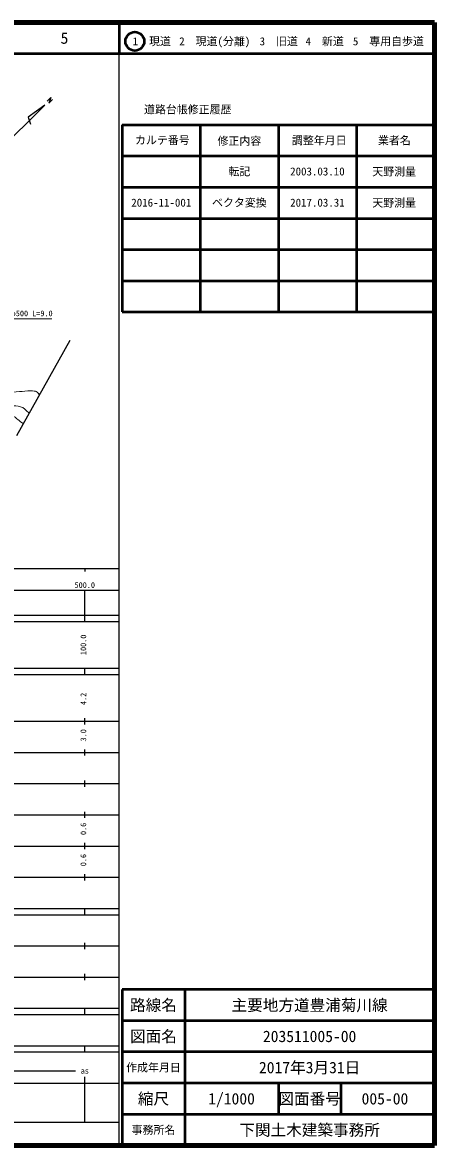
# Model space of a CAD drawing. Units: millimetres, scale not verified. Extents: x 40000 to 680000, y 20000 to 380000.
# Drawn here: x 548050 to 680000, y 20000 to 380000 of the extents above; entities that cross this region are included whole.
import ezdxf
from ezdxf.enums import TextEntityAlignment as Align

# ---------------------------------------------------------------- set-up
doc = ezdxf.new("R2010")
doc.units = ezdxf.units.MM
doc.header["$LTSCALE"] = 1000
for name, color, linetype, lineweight in [('M-BMK-OTRS', 5, 'Continuous', 25), ('M-BMK-SRVR', 3, 'Continuous', 25), ('M-STR-HTXT', 7, 'Continuous', 13), ('M-TTL', 2, 'Continuous', 140), ('M-TTL-BAND', 7, 'Continuous', 25), ('M-TTL-FRAM', 2, 'Continuous', 50), ('M-TTL-LINE', 7, 'Continuous', 50), ('M-WORK', 1, 'Continuous', 13)]:
    doc.layers.add(name, color=color, linetype=linetype, lineweight=lineweight)
doc.layers.add('M-TTL-TXT', color=7, linetype='Continuous')
doc.styles.add('ＭＳ ゴシック', font='')
doc.styles.get('ＭＳ ゴシック').set_extended_font_data('MS Gothic')

msp = doc.modelspace()

# ---------------------------------------------------------------- linework, layer by layer
at = {"layer": 'M-BMK-OTRS'}
msp.add_line((546203, 247652), (563333, 278174), dxfattribs=at)
at = {"layer": 'M-BMK-SRVR'}
for p, q in [((555239, 353458), (536090, 334518)), ((555239, 353458), (549886, 349678)), ((555906, 354778), (557088, 355947)), ((557088, 355947), (556509, 354161)), ((556509, 354161), (557690, 355341)), ((549886, 349678), (550635, 347389))]:
    msp.add_line(p, q, dxfattribs=at)
at = {"layer": 'M-STR-HTXT'}
msp.add_lwpolyline([(509983, 272107), (530000, 285000), (557500, 285000)], dxfattribs=at)
at = {"layer": 'M-TTL'}
for p, q in [((680000, 380000), (40000, 380000)), ((680000, 20000), (680000, 380000)), ((40000, 20000), (680000, 20000))]:
    msp.add_line(p, q, dxfattribs=at)
at = {"layer": 'M-TTL-BAND'}
for p, q in [((579000, 20000), (579000, 370000)), ((40000, 205000), (579000, 205000)), ((568000, 205000), (568000, 204000)), ((68000, 198000), (579000, 198000)), ((568000, 188000), (568000, 198000)), ((40000, 190000), (579000, 190000)), ((40000, 188000), (579000, 188000)), ((40000, 173000), (579000, 173000)), ((568000, 171000), (568000, 173000)), ((40000, 171000), (579000, 171000)), ((40000, 156000), (579000, 156000)), ((568000, 155000), (568000, 157000)), ((46000, 146000), (579000, 146000)), ((568000, 145000), (568000, 147000)), ((568000, 135000), (568000, 137000)), ((52000, 136000), (579000, 136000)), ((46000, 126000), (579000, 126000)), ((568000, 125000), (568000, 127000)), ((52000, 116000), (579000, 116000)), ((568000, 115000), (568000, 117000)), ((46000, 106000), (579000, 106000)), ((568000, 105000), (568000, 107000)), ((40000, 96000), (579000, 96000)), ((40000, 94000), (579000, 94000)), ((568000, 94000), (568000, 96000)), ((49000, 84000), (579000, 84000)), ((568000, 83000), (568000, 85000)), ((40000, 74000), (579000, 74000)), ((568000, 73000), (568000, 75000)), ((40000, 64000), (579000, 64000)), ((40000, 62000), (579000, 62000)), ((568000, 62000), (568000, 64000)), ((40000, 52000), (579000, 52000)), ((568000, 50000), (568000, 52000)), ((40000, 50000), (579000, 50000)), ((71000, 44000), (565000, 44000)), ((40000, 40000), (579000, 40000)), ((568000, 27500), (568000, 42000)), ((68000, 27500), (579000, 27500))]:
    msp.add_line(p, q, dxfattribs=at)
at = {"layer": 'M-TTL-FRAM'}
for p, q in [((580000, 347197), (580000, 287197)), ((580000, 347197), (680000, 347197)), ((580000, 287197), (680000, 287197)), ((680000, 70000), (580000, 70000)), ((580000, 70000), (580000, 20000))]:
    msp.add_line(p, q, dxfattribs=at)
at = {"layer": 'M-TTL-LINE'}
for p, q in [((579000, 380000), (579000, 370000)), ((40000, 370000), (680000, 370000)), ((605000, 347197), (605000, 287197)), ((630000, 347197), (630000, 287197)), ((655000, 347197), (655000, 287197)), ((580000, 337197), (680000, 337197)), ((580000, 327197), (680000, 327197)), ((580000, 317197), (680000, 317197)), ((580000, 307197), (680000, 307197)), ((580000, 297197), (680000, 297197)), ((600000, 70000), (600000, 20000)), ((680000, 60000), (580000, 60000)), ((680000, 50000), (580000, 50000)), ((680000, 40000), (580000, 40000)), ((630000, 40000), (630000, 30000)), ((650000, 40000), (650000, 30000)), ((680000, 30000), (580000, 30000))]:
    msp.add_line(p, q, dxfattribs=at)
msp.add_circle((584031, 373958), 3000, dxfattribs=at)
at = {"layer": 'M-WORK'}
for points, knots in [([(525403, 277115), (525498, 276230), (525566, 275940), (525737, 275201), (526101, 273616), (526557, 272791), (527277, 271332), (527855, 270163), (528153, 269481), (528909, 268418), (529732, 267259), (530244, 266630), (531280, 265655), (532281, 264713), (532876, 264194), (534064, 263502), (535318, 262771), (536101, 262472), (537501, 262088), (539072, 261656), (540007, 261618), (541634, 261522), (543364, 261420), (544339, 261515), (546071, 261588), (547502, 261648), (548294, 261835), (549726, 261870), (550549, 261891), (551043, 262074), (551836, 261849), (552314, 261712), (552667, 261685), (552988, 261305), (553226, 261024), (553300, 260822), (553387, 260452)], [0, 0, 0, 0, 1, 1, 1, 2, 2, 2, 3, 3, 3, 4, 4, 4, 5, 5, 5, 6, 6, 6, 7, 7, 7, 8, 8, 8, 9, 9, 9, 10, 10, 10, 11, 11, 11, 12, 12, 12, 12]), ([(532419, 258031), (532809, 258015), (532935, 257998), (533261, 257946), (533856, 257853), (534169, 257702), (534741, 257511), (536150, 257041), (536902, 256670), (538308, 256192), (539327, 255845), (539906, 255676), (540933, 255351), (541894, 255046), (542462, 254957), (543398, 254582), (544172, 254272), (544616, 254104), (545327, 253668), (545832, 253358), (546046, 253087), (546516, 252726), (547205, 252196), (547442, 252036), (548318, 251420)], [0, 0, 0, 0, 1, 1, 1, 2, 2, 2, 3, 3, 3, 4, 4, 4, 5, 5, 5, 6, 6, 6, 7, 7, 7, 8, 8, 8, 8]), ([(539414, 257973), (540055, 257771), (540257, 257726), (540806, 257603), (541949, 257345), (542620, 257376), (543786, 257255), (544898, 257139), (545540, 257214), (546635, 256994), (547226, 256875), (547591, 256856), (548115, 256559), (548507, 256336), (548642, 256092), (548985, 255797), (549455, 255393), (549609, 255267), (550203, 254778)], [0, 0, 0, 0, 1, 1, 1, 2, 2, 2, 3, 3, 3, 4, 4, 4, 5, 5, 5, 6, 6, 6, 6])]:
    msp.add_open_spline(points, degree=3, knots=knots, dxfattribs=at)

# ---------------------------------------------------------------- texts
at = {"layer": 'M-STR-HTXT', "style": 'ＭＳ ゴシック'}
msp.add_text('ヒューム管 φ500 L=9.0', height=1833, dxfattribs=at).set_placement((543750, 286750), align=Align.MIDDLE_CENTER)
at = {"layer": 'M-TTL-BAND', "style": 'ＭＳ ゴシック'}
for s, p in [('500.0', (568000, 198195)), ('as', (568000, 42500))]:
    msp.add_text(s, height=1833, dxfattribs=at).set_placement(p, align=Align.BOTTOM_CENTER)
for s, p in [('100.0', (569000, 180500)), ('4.2', (569000, 163174)), ('3.0', (569000, 151500)), ('0.6', (569000, 121500)), ('0.6', (569000, 111500))]:
    msp.add_text(s, height=1833, rotation=90, dxfattribs=at).set_placement(p, align=Align.BOTTOM_CENTER)
at = {"layer": 'M-TTL-TXT', "style": 'ＭＳ ゴシック'}
for s, height, p in [('5', 3666, (561497, 375000)), ('1\u3000現道', 2566, (589448, 373958)), ('2\u3000現道(分離)', 2566, (609619, 373958)), ('3\u3000旧道', 2566, (630121, 373958)), ('4\u3000新道', 2566, (644824, 373958)), ('5\u3000専用自歩道', 2566, (665228, 373958)), ('道路台帳修正履歴', 2566, (600968, 352113)), ('カルテ番号', 2566, (592839, 342277)), ('修正内容', 2566, (617509, 342023)), ('調整年月日', 2566, (643089, 342197)), ('業者名', 2566, (667134, 342197)), ('転記', 2566, (617500, 332245)), ('2003.03.10', 2566, (642500, 332245)), ('天野測量', 2566, (667077, 332189)), ('2016-11-001', 2566, (592500, 322245)), ('ベクタ変換', 2566, (617500, 322245)), ('2017.03.31', 2566, (642500, 322245)), ('天野測量', 2566, (667077, 322189)), ('路線名', 3666, (590000, 65000)), ('路線名', 3666, (590000, 65000)), ('主要地方道豊浦菊川線', 3666, (640000, 65000)), ('図面名', 3666, (590000, 55000)), ('図面名', 3666, (590000, 55000)), ('203511005-00', 3666, (640000, 55000)), ('2017年3月31日', 3666, (640000, 45000)), ('作成年月日', 2566, (590000, 45000)), ('作成年月日', 2566, (590000, 45000)), ('縮尺', 3666, (590000, 35000)), ('縮尺', 3666, (590000, 35000)), ('1/1000', 3666, (615000, 35000)), ('図面番号', 3666, (640000, 35000)), ('図面番号', 3666, (640000, 35000)), ('005-00', 3666, (664125, 35000)), ('事務所名', 2566, (590000, 25000)), ('事務所名', 2566, (590000, 25000)), ('下関土木建築事務所', 3666, (640000, 25000))]:
    msp.add_text(s, height=height, dxfattribs=at).set_placement(p, align=Align.MIDDLE_CENTER)

doc.saveas('drawing.dxf')
